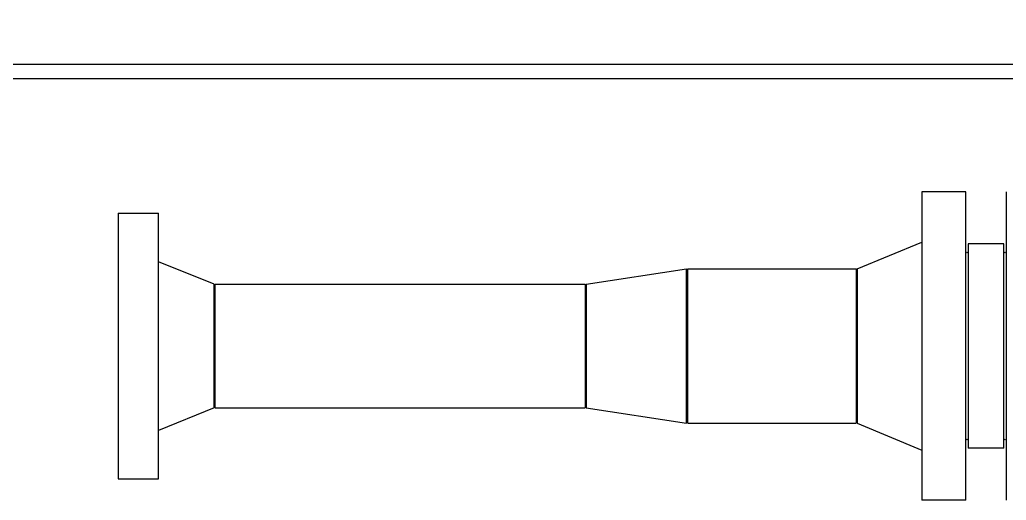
# Model space of a CAD drawing. Header units: millimetres. Extents: x 553637 to 584936, y 5008 to 53898.
# Drawn here: x 560322 to 562068, y 10272 to 11123 of the extents above; entities that cross this region are included whole.
import ezdxf

# ---------------------------------------------------------------- set-up
doc = ezdxf.new("R2010")
doc.units = ezdxf.units.MM
doc.header["$LTSCALE"] = 10
doc.header["$MEASUREMENT"] = 0
doc.layers.add('8', color=8, linetype='Continuous')

# ---------------------------------------------------------------- blocks, each defined once
blk = doc.blocks.new('A$C79EB0E72')
at = {"layer": '8', "lineweight": 0}
blk.add_lwpolyline([(0, -4900), (7800, -4900), (7800, 0), (0, 0)], close=True, dxfattribs=at)
at = {"layer": '8', "lineweight": 25}
for points in [[(7800.2, -2410.1), (0, -2410.1), (0, -4875.1), (25, -4900.1), (7775.2, -4900.1), (7800.2, -4875.1), (7800.2, -2410.1)], [(25, -2410.1), (25, -4864.8), (35.4, -4875.1), (7764.8, -4875.1), (7775.2, -4864.8), (7775.2, -2410.1)]]:
    blk.add_lwpolyline(points, dxfattribs=at)

msp = doc.modelspace()

# ---------------------------------------------------------------- linework, layer by layer
at = {"layer": '8', "lineweight": -2}
for p, q in [((561918.3, 10818.3), (561918.3, 10272.2)), ((561996, 10818.3), (561918.3, 10818.3)), ((561996, 10272.2), (561996, 10818.3)), ((562067.7, 10818.3), (562067.7, 10272.2)), ((560495.9, 10780.2), (560495.9, 10310.3)), ((560495.9, 10780.2), (560495.9, 10310.3)), ((560495.9, 10780.2), (560567.3, 10780.2)), ((560567.3, 10310.3), (560567.3, 10780.2)), ((561804, 10681.8), (561918.3, 10729.4)), ((562000.1, 10726.3), (562000.1, 10364.3)), ((562063.6, 10726.3), (562000.1, 10726.3)), ((562063.6, 10364.3), (562063.6, 10726.3)), ((560665.8, 10654.8), (560567.3, 10694.5)), ((561324.2, 10654.8), (561502, 10681.8)), ((561502, 10408.8), (561502, 10681.8)), ((561504, 10408.8), (561504, 10681.8)), ((561504, 10681.8), (561802, 10681.8)), ((561802, 10681.8), (561802, 10408.8)), ((561804, 10681.8), (561804, 10408.8)), ((560665.8, 10435.7), (560665.8, 10654.8)), ((560667.8, 10435.7), (560667.8, 10654.8)), ((560667.8, 10654.8), (561322.2, 10654.8)), ((561322.2, 10654.8), (561322.2, 10435.7)), ((561324.2, 10654.8), (561324.2, 10435.7)), ((560665.8, 10435.7), (560567.3, 10396)), ((560667.8, 10435.7), (561322.2, 10435.7)), ((561324.2, 10435.7), (561502, 10408.8)), ((561504, 10408.8), (561802, 10408.8)), ((561804, 10408.8), (561918.3, 10361.1)), ((562063.6, 10364.3), (562000.1, 10364.3)), ((560495.9, 10310.3), (560567.3, 10310.3)), ((561996, 10272.2), (561918.3, 10272.2))]:
    msp.add_line(p, q, dxfattribs=at)
at = {"layer": '8', "lineweight": -2, "extrusion": (0, 0, -1)}
for centre, start, end in [((-561998.1, 10709.2), 359.9998, 179.9998), ((-562065.6, 10709.2), 359.9998, 179.9998), ((-561998.1, 10381.3), 179.9998, 359.9998), ((-562065.6, 10381.3), 179.9998, 359.9998)]:
    msp.add_arc(centre, 2.03, start, end, dxfattribs=at)

# ---------------------------------------------------------------- block references
at = {"layer": '8', "lineweight": 0}
msp.add_blockref('A$C79EB0E72', (556235.6, 15919.1), dxfattribs=at)

doc.saveas('drawing.dxf')
